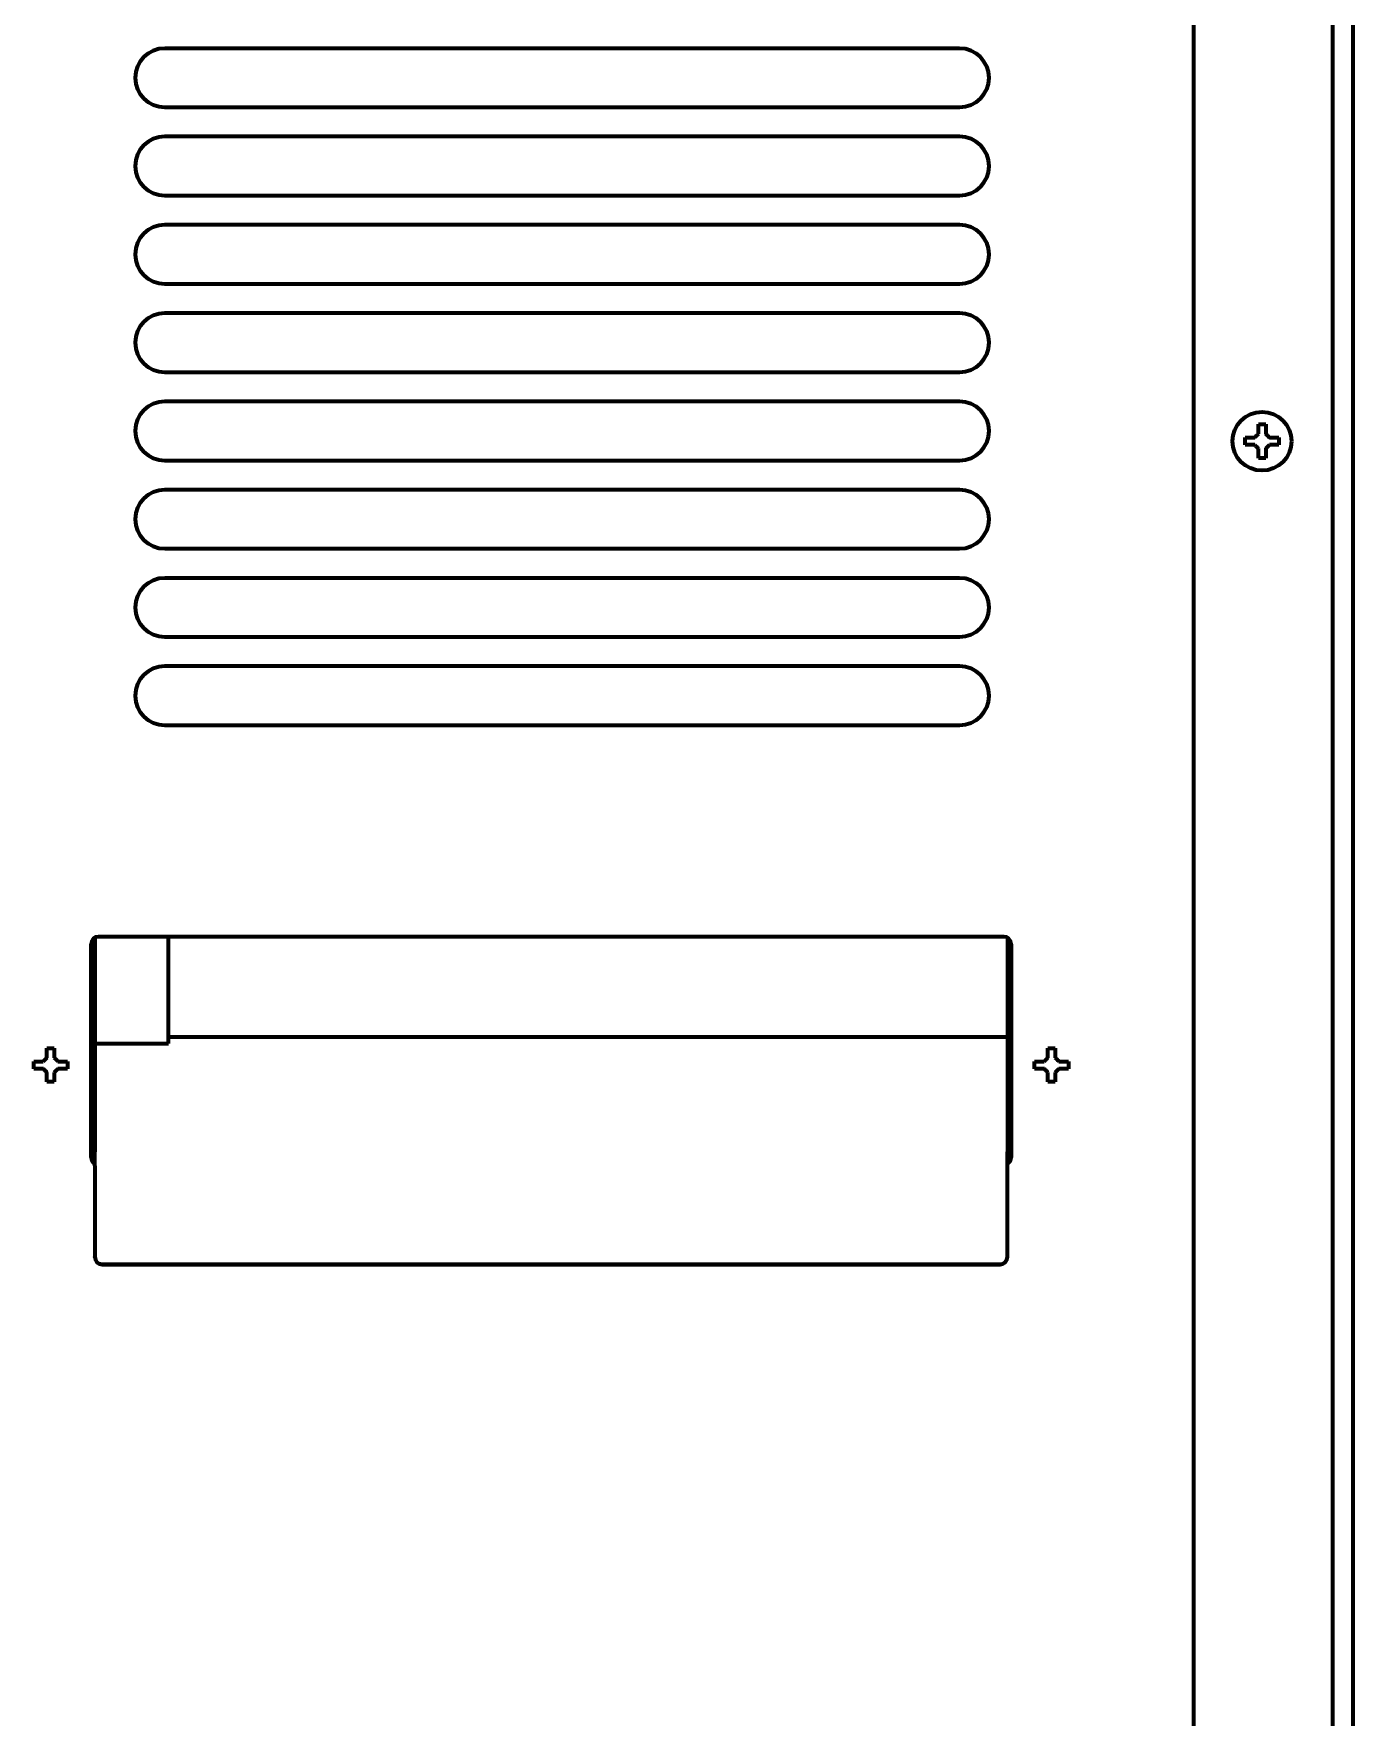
# Model space of a CAD drawing. Header units: inches. Extents: x -2405 to 7588, y 441 to 5654.
# Drawn here: x 7371.8 to 7551.1, y 3662.9 to 3891.7 of the extents above; entities that cross this region are included whole.
import ezdxf

# ---------------------------------------------------------------- set-up
doc = ezdxf.new("R2010")
doc.units = ezdxf.units.IN

msp = doc.modelspace()

# ---------------------------------------------------------------- linework, layer by layer
at = {"linetype": 'Continuous', "lineweight": 70}
for p, q in [((7551.08, 2437.13), (7551.08, 4088.65)), ((7548.28, 2777.73), (7548.28, 4078.7)), ((7529.38, 4073.78), (7529.38, 2775.73)), ((7497.58, 3889.73), (7389.58, 3889.73)), ((7389.58, 3881.73), (7497.58, 3881.73)), ((7497.58, 3877.73), (7389.58, 3877.73)), ((7389.58, 3869.73), (7497.58, 3869.73)), ((7497.58, 3865.73), (7389.58, 3865.73)), ((7389.58, 3857.73), (7497.58, 3857.73)), ((7497.58, 3853.73), (7389.58, 3853.73)), ((7389.58, 3845.73), (7497.58, 3845.73)), ((7497.58, 3841.73), (7389.58, 3841.73)), ((7536.38, 3836.33), (7536.38, 3836.83)), ((7536.38, 3835.83), (7536.38, 3836.33)), ((7540.98, 3836.83), (7540.98, 3836.33)), ((7540.98, 3836.33), (7540.98, 3835.83)), ((7389.58, 3833.73), (7497.58, 3833.73)), ((7497.58, 3829.73), (7389.58, 3829.73)), ((7389.58, 3821.73), (7497.58, 3821.73)), ((7497.58, 3817.73), (7389.58, 3817.73)), ((7389.58, 3809.73), (7497.58, 3809.73)), ((7497.58, 3805.73), (7389.58, 3805.73)), ((7389.58, 3797.73), (7497.58, 3797.73)), ((7379.58, 3738.98), (7379.58, 3767.98)), ((7380.08, 3768.85), (7380.08, 3740.17)), ((7503.58, 3768.98), (7380.58, 3768.98)), ((7390.08, 3754.46), (7390.08, 3768.98)), ((7504.08, 3768.85), (7504.08, 3740.17)), ((7504.58, 3767.98), (7504.58, 3738.98)), ((7380.08, 3754.46), (7390.08, 3754.46)), ((7504.08, 3755.3), (7390.08, 3755.3)), ((7371.78, 3751.53), (7371.78, 3752.03)), ((7371.78, 3751.03), (7371.78, 3751.53)), ((7376.38, 3752.03), (7376.38, 3751.53)), ((7376.38, 3751.53), (7376.38, 3751.03)), ((7507.78, 3751.53), (7507.78, 3752.03)), ((7507.78, 3751.03), (7507.78, 3751.53)), ((7512.38, 3752.03), (7512.38, 3751.53)), ((7512.38, 3751.53), (7512.38, 3751.03)), ((7380.08, 3740.17), (7380.08, 3739.73)), ((7380.08, 3737.83), (7380.08, 3739.73)), ((7504.08, 3740.17), (7504.08, 3739.73)), ((7504.08, 3737.83), (7504.08, 3739.73)), ((7379.68, 3738.29), (7380.05, 3738.66)), ((7379.81, 3738.42), (7380.08, 3738.69)), ((7380.08, 3737.83), (7380.08, 3725.46)), ((7504.5, 3738.27), (7504.08, 3738.69)), ((7504.08, 3725.46), (7504.08, 3737.83)), ((7504.48, 3738.29), (7504.11, 3738.66)), ((7380.08, 3725.42), (7380.08, 3725.46)), ((7381.08, 3724.46), (7503.08, 3724.46)), ((7381.08, 3724.43), (7503.08, 3724.43)), ((7504.08, 3725.42), (7504.08, 3725.46))]:
    msp.add_line(p, q, dxfattribs=at)
msp.add_circle((7538.68, 3836.33), 4, dxfattribs=at)
for centre, radius, start, end in [((7389.58, 3885.73), 4, 90, 270), ((7497.58, 3885.73), 4, 270, 90), ((7389.58, 3873.73), 4, 90, 270), ((7497.58, 3873.73), 4, 270, 90), ((7389.58, 3861.73), 4, 90, 270), ((7497.58, 3861.73), 4, 270, 90), ((7389.58, 3849.73), 4, 90, 270), ((7497.58, 3849.73), 4, 270, 90), ((7389.58, 3837.73), 4, 90, 270), ((7497.58, 3837.73), 4, 270, 90), ((7389.58, 3825.73), 4, 90, 270), ((7497.58, 3825.73), 4, 270, 90), ((7389.58, 3813.73), 4, 90, 270), ((7497.58, 3813.73), 4, 270, 90), ((7389.58, 3801.73), 4, 90, 270), ((7497.58, 3801.73), 4, 270, 90), ((7380.58, 3767.98), 1, 90, 180), ((7503.58, 3767.98), 1, 0, 90), ((7380.58, 3738.98), 1, 180, 239.9977), ((7503.58, 3738.98), 1, 299.9995, 0)]:
    msp.add_arc(centre, radius, start, end, dxfattribs=at)
for centre, major_axis, ratio, start_param, end_param in [((7380.07, 3736.69), (0.01, 2), 0.083873, 0.008605, 0.147661), ((7504.09, 3736.69), (-0.01, 2), 0.083873, 6.135524, 6.27458), ((7381.08, 3725.46), (-1, 0), 0.999391, 0, 1.570796), ((7381.08, 3725.42), (1, 0), 0.999391, 3.141593, 4.712389), ((7503.08, 3725.46), (-1, 0), 0.999391, 1.570796, 3.141593), ((7503.08, 3725.42), (1, 0), 0.999391, 4.712389, 6.283185)]:
    msp.add_ellipse(centre, major_axis=major_axis, ratio=ratio, start_param=start_param, end_param=end_param, dxfattribs=at)
for points in [[(7538.18, 3837.33), (7538.18, 3837.38), (7538.18, 3837.49), (7538.18, 3837.65), (7538.18, 3837.81), (7538.18, 3837.97), (7538.18, 3838.12), (7538.18, 3838.27), (7538.18, 3838.44), (7538.18, 3838.56), (7538.18, 3838.63)], [(7538.18, 3838.63), (7538.35, 3838.63), (7538.68, 3838.63), (7539.01, 3838.63), (7539.18, 3838.63)], [(7537.68, 3835.83), (7537.63, 3835.83), (7537.52, 3835.83), (7537.36, 3835.83), (7537.2, 3835.83), (7537.04, 3835.83), (7536.89, 3835.83), (7536.73, 3835.83), (7536.57, 3835.83), (7536.44, 3835.83), (7536.38, 3835.83)], [(7537.68, 3836.83), (7537.7, 3836.85), (7537.75, 3836.9), (7537.82, 3836.97), (7537.89, 3837.04), (7537.96, 3837.11), (7538.04, 3837.18), (7538.11, 3837.26), (7538.16, 3837.3), (7538.18, 3837.33)], [(7538.18, 3835.33), (7538.15, 3835.35), (7538.1, 3835.41), (7538.03, 3835.48), (7537.96, 3835.55), (7537.89, 3835.62), (7537.82, 3835.69), (7537.75, 3835.76), (7537.7, 3835.8), (7537.68, 3835.83)], [(7539.18, 3837.33), (7539.21, 3837.3), (7539.26, 3837.25), (7539.33, 3837.18), (7539.4, 3837.11), (7539.47, 3837.04), (7539.54, 3836.97), (7539.61, 3836.9), (7539.66, 3836.85), (7539.68, 3836.83)], [(7539.68, 3835.83), (7539.66, 3835.8), (7539.61, 3835.76), (7539.54, 3835.69), (7539.47, 3835.61), (7539.39, 3835.54), (7539.32, 3835.47), (7539.25, 3835.4), (7539.2, 3835.35), (7539.18, 3835.33)], [(7539.68, 3836.83), (7539.73, 3836.83), (7539.84, 3836.83), (7540, 3836.83), (7540.16, 3836.83), (7540.32, 3836.83), (7540.47, 3836.83), (7540.63, 3836.83), (7540.79, 3836.83), (7540.92, 3836.83), (7540.98, 3836.83)], [(7539.18, 3834.03), (7539.01, 3834.03), (7538.68, 3834.03), (7538.35, 3834.03), (7538.18, 3834.03)], [(7539.18, 3835.33), (7539.18, 3835.27), (7539.18, 3835.17), (7539.18, 3835), (7539.18, 3834.85), (7539.18, 3834.69), (7539.18, 3834.54), (7539.18, 3834.38), (7539.18, 3834.22), (7539.18, 3834.09), (7539.18, 3834.03)], [(7373.58, 3752.53), (7373.58, 3752.58), (7373.58, 3752.69), (7373.58, 3752.85), (7373.58, 3753.01), (7373.58, 3753.17), (7373.58, 3753.32), (7373.58, 3753.48), (7373.58, 3753.64), (7373.58, 3753.77), (7373.58, 3753.83)], [(7373.58, 3753.83), (7373.75, 3753.83), (7374.08, 3753.83), (7374.41, 3753.83), (7374.58, 3753.83)], [(7509.58, 3752.53), (7509.58, 3752.58), (7509.58, 3752.69), (7509.58, 3752.85), (7509.58, 3753.01), (7509.58, 3753.17), (7509.58, 3753.32), (7509.58, 3753.48), (7509.58, 3753.64), (7509.58, 3753.77), (7509.58, 3753.83)], [(7509.58, 3753.83), (7509.75, 3753.83), (7510.08, 3753.83), (7510.41, 3753.83), (7510.58, 3753.83)], [(7373.08, 3752.03), (7373.1, 3752.05), (7373.15, 3752.1), (7373.22, 3752.17), (7373.29, 3752.24), (7373.36, 3752.31), (7373.44, 3752.39), (7373.51, 3752.46), (7373.56, 3752.51), (7373.58, 3752.53)], [(7374.58, 3752.53), (7374.61, 3752.5), (7374.66, 3752.45), (7374.73, 3752.38), (7374.8, 3752.31), (7374.87, 3752.24), (7374.94, 3752.17), (7375.01, 3752.1), (7375.06, 3752.05), (7375.08, 3752.03)], [(7375.08, 3752.03), (7375.13, 3752.03), (7375.24, 3752.03), (7375.4, 3752.03), (7375.56, 3752.03), (7375.72, 3752.03), (7375.87, 3752.03), (7376.03, 3752.03), (7376.19, 3752.03), (7376.32, 3752.03), (7376.38, 3752.03)], [(7509.08, 3752.03), (7509.1, 3752.05), (7509.15, 3752.1), (7509.22, 3752.17), (7509.29, 3752.24), (7509.36, 3752.31), (7509.44, 3752.39), (7509.51, 3752.46), (7509.56, 3752.51), (7509.58, 3752.53)], [(7510.58, 3752.53), (7510.61, 3752.5), (7510.66, 3752.45), (7510.73, 3752.38), (7510.8, 3752.31), (7510.87, 3752.24), (7510.94, 3752.17), (7511.01, 3752.1), (7511.06, 3752.05), (7511.08, 3752.03)], [(7511.08, 3752.03), (7511.13, 3752.03), (7511.24, 3752.03), (7511.4, 3752.03), (7511.56, 3752.03), (7511.72, 3752.03), (7511.87, 3752.03), (7512.03, 3752.03), (7512.19, 3752.03), (7512.32, 3752.03), (7512.38, 3752.03)], [(7373.08, 3751.03), (7373.03, 3751.03), (7372.92, 3751.03), (7372.76, 3751.03), (7372.6, 3751.03), (7372.44, 3751.03), (7372.29, 3751.03), (7372.13, 3751.03), (7371.97, 3751.03), (7371.84, 3751.03), (7371.78, 3751.03)], [(7373.58, 3750.53), (7373.55, 3750.56), (7373.5, 3750.61), (7373.43, 3750.68), (7373.36, 3750.75), (7373.29, 3750.82), (7373.22, 3750.89), (7373.15, 3750.96), (7373.1, 3751.01), (7373.08, 3751.03)], [(7374.58, 3749.23), (7374.41, 3749.23), (7374.08, 3749.23), (7373.75, 3749.23), (7373.58, 3749.23)], [(7375.08, 3751.03), (7375.06, 3751.01), (7375.01, 3750.96), (7374.94, 3750.89), (7374.87, 3750.82), (7374.79, 3750.74), (7374.72, 3750.67), (7374.65, 3750.6), (7374.6, 3750.55), (7374.58, 3750.53)], [(7374.58, 3750.53), (7374.58, 3750.47), (7374.58, 3750.37), (7374.58, 3750.21), (7374.58, 3750.05), (7374.58, 3749.89), (7374.58, 3749.74), (7374.58, 3749.58), (7374.58, 3749.42), (7374.58, 3749.29), (7374.58, 3749.23)], [(7509.08, 3751.03), (7509.03, 3751.03), (7508.92, 3751.03), (7508.76, 3751.03), (7508.6, 3751.03), (7508.44, 3751.03), (7508.29, 3751.03), (7508.13, 3751.03), (7507.97, 3751.03), (7507.84, 3751.03), (7507.78, 3751.03)], [(7509.58, 3750.53), (7509.55, 3750.56), (7509.5, 3750.61), (7509.43, 3750.68), (7509.36, 3750.75), (7509.29, 3750.82), (7509.22, 3750.89), (7509.15, 3750.96), (7509.1, 3751.01), (7509.08, 3751.03)], [(7510.58, 3749.23), (7510.41, 3749.23), (7510.08, 3749.23), (7509.75, 3749.23), (7509.58, 3749.23)], [(7511.08, 3751.03), (7511.06, 3751.01), (7511.01, 3750.96), (7510.94, 3750.89), (7510.87, 3750.82), (7510.79, 3750.74), (7510.72, 3750.67), (7510.65, 3750.6), (7510.6, 3750.55), (7510.58, 3750.53)], [(7510.58, 3750.53), (7510.58, 3750.47), (7510.58, 3750.37), (7510.58, 3750.21), (7510.58, 3750.05), (7510.58, 3749.89), (7510.58, 3749.74), (7510.58, 3749.58), (7510.58, 3749.42), (7510.58, 3749.29), (7510.58, 3749.23)], [(7380.06, 3738.67), (7380.06, 3738.66), (7380.05, 3738.66), (7380.05, 3738.66)], [(7504.1, 3738.67), (7504.1, 3738.66), (7504.1, 3738.66), (7504.11, 3738.66)]]:
    msp.add_open_spline(points, degree=3, dxfattribs=at)
for points in [[(7539.18, 3838.63), (7539.18, 3838.43), (7539.18, 3838.22), (7539.18, 3837.89), (7539.18, 3837.78), (7539.18, 3837.56), (7539.18, 3837.44), (7539.18, 3837.33)], [(7536.38, 3836.83), (7536.58, 3836.83), (7536.79, 3836.83), (7537.12, 3836.83), (7537.23, 3836.83), (7537.45, 3836.83), (7537.56, 3836.83), (7537.68, 3836.83)], [(7540.98, 3835.83), (7540.78, 3835.83), (7540.57, 3835.83), (7540.24, 3835.83), (7540.13, 3835.83), (7539.91, 3835.83), (7539.79, 3835.83), (7539.68, 3835.83)], [(7538.18, 3834.03), (7538.18, 3834.23), (7538.18, 3834.44), (7538.18, 3834.77), (7538.18, 3834.88), (7538.18, 3835.1), (7538.18, 3835.21), (7538.18, 3835.33)], [(7374.58, 3753.83), (7374.58, 3753.63), (7374.58, 3753.42), (7374.58, 3753.09), (7374.58, 3752.98), (7374.58, 3752.76), (7374.58, 3752.64), (7374.58, 3752.53)], [(7510.58, 3753.83), (7510.58, 3753.63), (7510.58, 3753.42), (7510.58, 3753.09), (7510.58, 3752.98), (7510.58, 3752.76), (7510.58, 3752.64), (7510.58, 3752.53)], [(7371.78, 3752.03), (7371.98, 3752.03), (7372.19, 3752.03), (7372.52, 3752.03), (7372.63, 3752.03), (7372.85, 3752.03), (7372.96, 3752.03), (7373.08, 3752.03)], [(7507.78, 3752.03), (7507.98, 3752.03), (7508.19, 3752.03), (7508.52, 3752.03), (7508.63, 3752.03), (7508.85, 3752.03), (7508.96, 3752.03), (7509.08, 3752.03)], [(7373.58, 3749.23), (7373.58, 3749.43), (7373.58, 3749.64), (7373.58, 3749.97), (7373.58, 3750.08), (7373.58, 3750.3), (7373.58, 3750.41), (7373.58, 3750.53)], [(7376.38, 3751.03), (7376.18, 3751.03), (7375.97, 3751.03), (7375.64, 3751.03), (7375.53, 3751.03), (7375.31, 3751.03), (7375.19, 3751.03), (7375.08, 3751.03)], [(7509.58, 3749.23), (7509.58, 3749.43), (7509.58, 3749.64), (7509.58, 3749.97), (7509.58, 3750.08), (7509.58, 3750.3), (7509.58, 3750.41), (7509.58, 3750.53)], [(7512.38, 3751.03), (7512.18, 3751.03), (7511.97, 3751.03), (7511.64, 3751.03), (7511.53, 3751.03), (7511.31, 3751.03), (7511.19, 3751.03), (7511.08, 3751.03)]]:
    msp.add_open_spline(points, degree=3, knots=[0, 0, 0, 0, 0.5, 0.5, 0.75, 0.75, 1, 1, 1, 1], dxfattribs=at)

doc.saveas('drawing.dxf')
